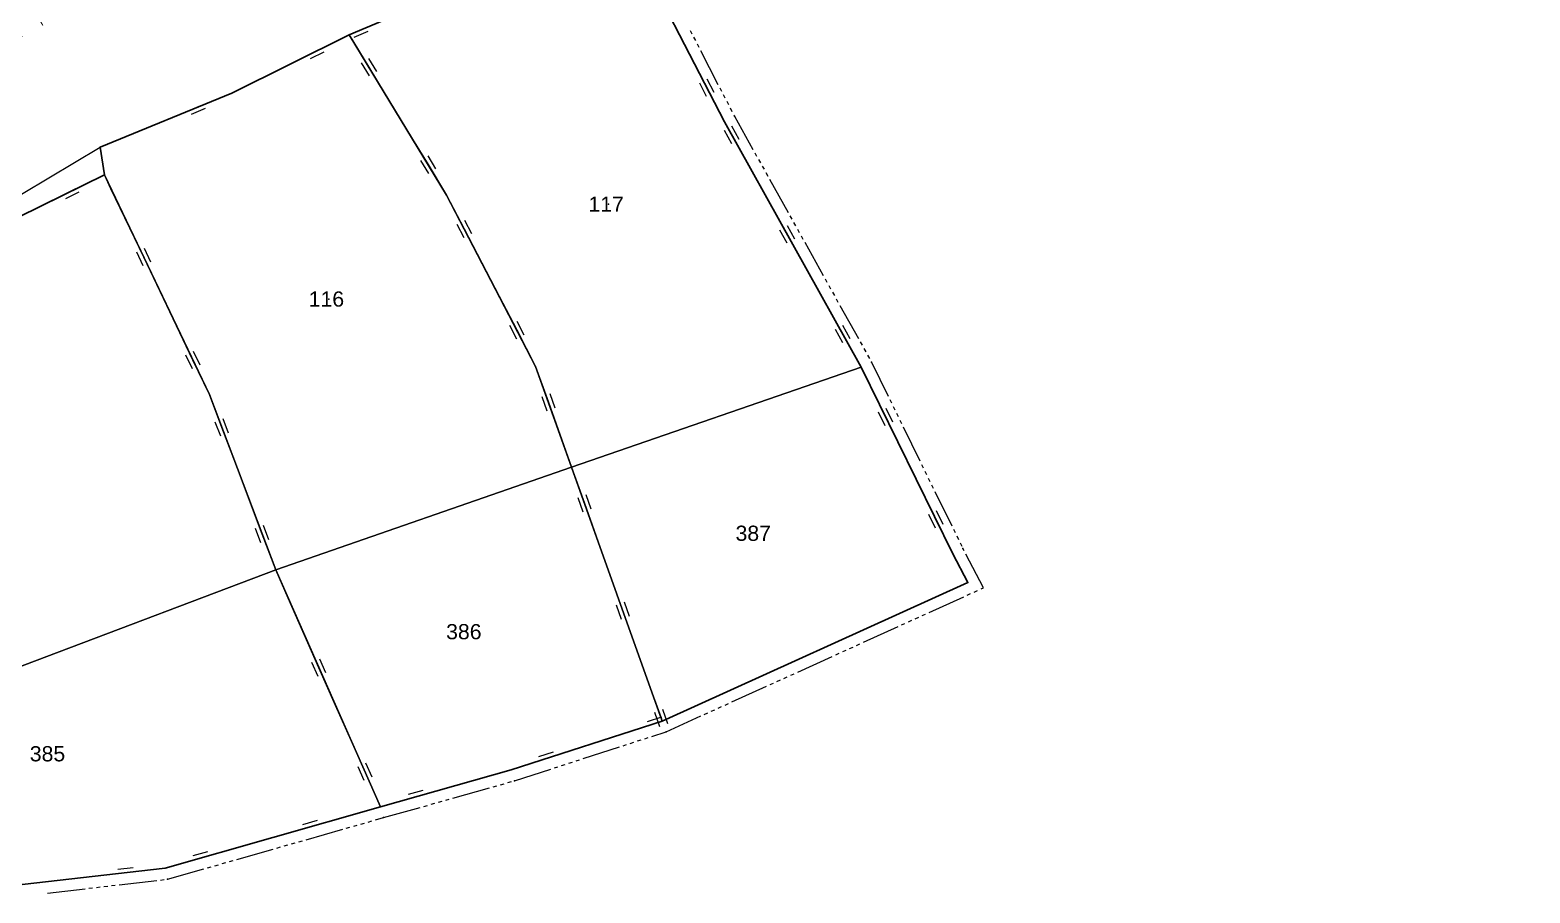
# Model space of a CAD drawing. Header units: millimetres. Extents: x 615240 to 617330, y 4151758 to 4153557.
# Drawn here: x 616088.9 to 616286.3, y 4151901.6 to 4152015.2 of the extents above; entities that cross this region are included whole.
import ezdxf
from ezdxf.xclip import XClip

# ---------------------------------------------------------------- set-up
doc = ezdxf.new("R2010")
doc.units = ezdxf.units.MM
doc.header["$XCLIPFRAME"] = 2
doc.linetypes.add('ACAD_ISO14W100', pattern=[24, 12, -3, 0, -3, 0, -3, 0, -3])
for name, color, linetype, lineweight in [('01_UYGALAN_TARAMA', 26, 'Continuous', 20), ('02_ADA_ALN_YENI', 7, 'Continuous', 30), ('03_PARSEL_ALN_ESKI', 18, 'Continuous', 0), ('03_PARSEL_ALN_YENI', 171, 'Continuous', 0), ('03_PARSEL_NO_ESKI', 5, 'Continuous', 0), ('03_PARSEL_SNR_YENI', 5, 'Continuous', 0), ('06_DETAY_SNR_PAFTA', 26, 'Continuous', 0), ('07_SNRTIP_GECERLI', 30, 'Continuous', 0), ('07_SNRTIP_SABIT', 18, 'Continuous', 0), ('NOKTA_PARSEL_ESKI', 6, 'Continuous', 0), ('NOKTA_PARSEL_YENI', 30, 'Continuous', 0), ('TRAFO_BOLGE_TUM', 254, 'ACAD_ISO14W100', 70)]:
    doc.layers.add(name, color=color, linetype=linetype, lineweight=lineweight)
doc.styles.get("Standard").update_dxf_attribs({"font": 'Arial'})

# ---------------------------------------------------------------- blocks, each defined once
blk = doc.blocks.new('fggg')
at = {"layer": '01_UYGALAN_TARAMA', "color": 252}
for p, q in [((616175.77, 4152015.11, 0.95), (616176, 4152014.67, 0.95)), ((616176.23, 4152014.22, 0.95), (616176.46, 4152013.78, 0.95)), ((616176.69, 4152013.34, 0.95), (616176.92, 4152012.89, 0.95)), ((616177.15, 4152012.45, 0.95), (616179.44, 4152008, 0.95)), ((616179.67, 4152007.56, 0.95), (616179.9, 4152007.12, 0.95)), ((616180.13, 4152006.67, 0.95), (616180.36, 4152006.23, 0.95)), ((616180.59, 4152005.78, 0.95), (616180.82, 4152005.34, 0.95)), ((616181.05, 4152004.9, 0.95), (616181.28, 4152004.45, 0.95)), ((616181.51, 4152004.01, 0.95), (616181.61, 4152003.81, 0.95)), ((616181.61, 4152003.81, 0.95), (616184.04, 4151999.45, 0.95)), ((616184.29, 4151999.01, 0.95), (616184.53, 4151998.57, 0.95)), ((616184.77, 4151998.14, 0.95), (616185.02, 4151997.7, 0.95)), ((616185.26, 4151997.26, 0.95), (616185.5, 4151996.83, 0.95)), ((616185.75, 4151996.39, 0.95), (616185.99, 4151995.95, 0.95)), ((616186.23, 4151995.52, 0.95), (616188.67, 4151991.15, 0.95)), ((616188.91, 4151990.71, 0.95), (616189.16, 4151990.28, 0.95)), ((616189.4, 4151989.84, 0.95), (616189.64, 4151989.4, 0.95)), ((616189.89, 4151988.96, 0.95), (616190.13, 4151988.53, 0.95)), ((616190.37, 4151988.09, 0.95), (616190.62, 4151987.65, 0.95)), ((616190.86, 4151987.22, 0.95), (616193.29, 4151982.85, 0.95)), ((616193.54, 4151982.41, 0.95), (616193.78, 4151981.98, 0.95)), ((616194.03, 4151981.54, 0.95), (616194.27, 4151981.1, 0.95)), ((616194.51, 4151980.67, 0.95), (616194.76, 4151980.23, 0.95)), ((616195, 4151979.79, 0.95), (616195.24, 4151979.36, 0.95)), ((616195.49, 4151978.92, 0.95), (616197.92, 4151974.55, 0.95)), ((616198.16, 4151974.12, 0.95), (616198.41, 4151973.68, 0.95)), ((616198.65, 4151973.24, 0.95), (616198.89, 4151972.81, 0.95)), ((616199.14, 4151972.37, 0.95), (616199.38, 4151971.93, 0.95)), ((616199.62, 4151971.5, 0.95), (616199.64, 4151971.46, 0.95)), ((616199.64, 4151971.46, 0.95), (616201.84, 4151966.98, 0.95)), ((616202.06, 4151966.53, 0.95), (616202.28, 4151966.08, 0.95)), ((616202.51, 4151965.63, 0.95), (616202.73, 4151965.18, 0.95)), ((616202.95, 4151964.73, 0.95), (616203.17, 4151964.28, 0.95)), ((616203.39, 4151963.83, 0.95), (616203.61, 4151963.38, 0.95)), ((616203.83, 4151962.94, 0.95), (616206.03, 4151958.45, 0.95)), ((616206.25, 4151958, 0.95), (616206.47, 4151957.55, 0.95)), ((616206.69, 4151957.1, 0.95), (616206.91, 4151956.65, 0.95)), ((616207.13, 4151956.2, 0.95), (616207.35, 4151955.75, 0.95)), ((616207.57, 4151955.3, 0.95), (616207.79, 4151954.86, 0.95)), ((616208.01, 4151954.41, 0.95), (616210.21, 4151949.92, 0.95)), ((616210.43, 4151949.47, 0.95), (616210.65, 4151949.02, 0.95)), ((616210.87, 4151948.57, 0.95), (616211.09, 4151948.12, 0.95)), ((616211.31, 4151947.67, 0.95), (616211.53, 4151947.22, 0.95)), ((616211.84, 4151946.63, 0.95), (616211.68, 4151946.92, 0.95)), ((616214.38, 4151941.75, 0.95), (616212.07, 4151946.18, 0.95)), ((616212.25, 4151940.78, 0.95), (616212.7, 4151940.99, 0.95)), ((616213.16, 4151941.19, 0.95), (616213.61, 4151941.4, 0.95)), ((616214.07, 4151941.61, 0.95), (616214.38, 4151941.75, 0.95)), ((616207.24, 4151938.51, 0.95), (616211.79, 4151940.57, 0.95)), ((616203.6, 4151936.86, 0.95), (616204.05, 4151937.06, 0.95)), ((616204.51, 4151937.27, 0.95), (616204.96, 4151937.48, 0.95)), ((616205.42, 4151937.68, 0.95), (616205.87, 4151937.89, 0.95)), ((616206.33, 4151938.1, 0.95), (616206.78, 4151938.3, 0.95)), ((616198.59, 4151934.58, 0.95), (616203.14, 4151936.65, 0.95)), ((616194.94, 4151932.93, 0.95), (616195.4, 4151933.14, 0.95)), ((616195.86, 4151933.35, 0.95), (616196.31, 4151933.55, 0.95)), ((616196.77, 4151933.76, 0.95), (616197.22, 4151933.96, 0.95)), ((616197.68, 4151934.17, 0.95), (616198.13, 4151934.38, 0.95)), ((616189.94, 4151930.66, 0.95), (616194.49, 4151932.73, 0.95)), ((616186.29, 4151929.01, 0.95), (616186.75, 4151929.21, 0.95)), ((616187.2, 4151929.42, 0.95), (616187.66, 4151929.63, 0.95)), ((616188.11, 4151929.83, 0.95), (616188.57, 4151930.04, 0.95)), ((616189.03, 4151930.25, 0.95), (616189.48, 4151930.45, 0.95)), ((616181.28, 4151926.74, 0.95), (616185.84, 4151928.8, 0.95)), ((616177.64, 4151925.08, 0.95), (616178.1, 4151925.29, 0.95)), ((616178.55, 4151925.5, 0.95), (616179.01, 4151925.7, 0.95)), ((616179.46, 4151925.91, 0.95), (616179.92, 4151926.12, 0.95)), ((616180.37, 4151926.32, 0.95), (616180.83, 4151926.53, 0.95)), ((616172.63, 4151922.81, 0.95), (616177.19, 4151924.88, 0.95)), ((616166.94, 4151920.97, 0.95), (616167.41, 4151921.12, 0.95)), ((616167.89, 4151921.28, 0.95), (616168.36, 4151921.43, 0.95)), ((616168.84, 4151921.59, 0.95), (616169.32, 4151921.74, 0.95)), ((616169.79, 4151921.89, 0.95), (616170.27, 4151922.05, 0.95)), ((616170.74, 4151922.2, 0.95), (616172.63, 4151922.81, 0.95)), ((616160.75, 4151918.97, 0.95), (616161.23, 4151919.13, 0.95)), ((616161.7, 4151919.28, 0.95), (616166.46, 4151920.82, 0.95)), ((616152.66, 4151916.36, 0.95), (616157.42, 4151917.9, 0.95)), ((616157.9, 4151918.05, 0.95), (616158.37, 4151918.2, 0.95)), ((616158.85, 4151918.36, 0.95), (616159.32, 4151918.51, 0.95)), ((616159.8, 4151918.66, 0.95), (616160.28, 4151918.82, 0.95)), ((616144.55, 4151914.07, 0.95), (616149.36, 4151915.43, 0.95)), ((616149.85, 4151915.56, 0.95), (616150.33, 4151915.7, 0.95)), ((616150.81, 4151915.84, 0.95), (616151.29, 4151915.97, 0.95)), ((616151.77, 4151916.11, 0.95), (616152.25, 4151916.24, 0.95)), ((616140.7, 4151912.99, 0.95), (616141.18, 4151913.12, 0.95)), ((616141.66, 4151913.26, 0.95), (616142.15, 4151913.39, 0.95)), ((616142.63, 4151913.53, 0.95), (616143.11, 4151913.67, 0.95)), ((616143.59, 4151913.8, 0.95), (616144.07, 4151913.94, 0.95)), ((616134.36, 4151911.2, 0.95), (616135.41, 4151911.5, 0.95)), ((616135.41, 4151911.5, 0.95), (616140.22, 4151912.85, 0.95)), ((616125.22, 4151908.6, 0.95), (616130.03, 4151909.97, 0.95)), ((616130.51, 4151910.1, 0.95), (616130.99, 4151910.24, 0.95)), ((616131.48, 4151910.38, 0.95), (616131.96, 4151910.51, 0.95)), ((616132.44, 4151910.65, 0.95), (616132.92, 4151910.79, 0.95)), ((616133.4, 4151910.92, 0.95), (616133.88, 4151911.06, 0.95)), ((616116.09, 4151906, 0.95), (616120.9, 4151907.36, 0.95)), ((616121.38, 4151907.5, 0.95), (616121.86, 4151907.64, 0.95)), ((616122.34, 4151907.78, 0.95), (616122.82, 4151907.91, 0.95)), ((616123.3, 4151908.05, 0.95), (616123.78, 4151908.19, 0.95)), ((616124.26, 4151908.32, 0.95), (616124.74, 4151908.46, 0.95)), ((616113.2, 4151905.17, 0.95), (616113.68, 4151905.31, 0.95)), ((616114.16, 4151905.45, 0.95), (616114.64, 4151905.59, 0.95)), ((616115.12, 4151905.72, 0.95), (616115.61, 4151905.86, 0.95)), ((616100.59, 4151902.67, 0.95), (616105.56, 4151903.24, 0.95)), ((616106.05, 4151903.29, 0.95), (616106.55, 4151903.35, 0.95)), ((616106.95, 4151903.39, 0.95), (616111.76, 4151904.76, 0.95)), ((616112.24, 4151904.9, 0.95), (616112.72, 4151905.04, 0.95)), ((616091.15, 4151901.58, 0.95), (616096.12, 4151902.15, 0.95)), ((616096.61, 4151902.21, 0.95), (616097.11, 4151902.27, 0.95)), ((616097.61, 4151902.32, 0.95), (616098.1, 4151902.38, 0.95)), ((616098.6, 4151902.44, 0.95), (616099.1, 4151902.5, 0.95)), ((616099.59, 4151902.55, 0.95), (616100.09, 4151902.61, 0.95))]:
    blk.add_line(p, q, dxfattribs=at)
for p in [(616181.61, 4152003.81, 622.21), (616181.61, 4152003.81, 622.21), (616199.64, 4151971.46, 624.91), (616199.64, 4151971.46, 624.91), (616211.68, 4151946.92, 629.04), (616211.68, 4151946.92, 629.04), (616172.63, 4151922.81, 633.95), (616172.63, 4151922.81, 633.95), (616152.66, 4151916.36, 632.87), (616152.66, 4151916.36, 632.87), (616135.41, 4151911.5, 632.65), (616135.41, 4151911.5, 632.65), (616106.95, 4151903.39, 630.92), (616106.95, 4151903.39, 630.92)]:
    blk.add_point(p, dxfattribs=at)
at = {"layer": '02_ADA_ALN_YENI', "color": 252}
blk.add_polyline3d([(616076.18, 4151985.07, 0), (616098.66, 4151996.09, 0), (616098.1, 4151999.76, 0), (616115.43, 4152006.85, 0), (616130.88, 4152014.54, 0), (616150.62, 4152022.86, 0), (616167.1, 4152028.64, 0), (616180.29, 4152003.1, 0), (616198.31, 4151970.77, 0), (616210.34, 4151946.24, 0), (616212.32, 4151942.46, 0), (616172.09, 4151924.21, 0), (616152.23, 4151917.79, 0), (616135, 4151912.94, 0), (616106.66, 4151904.87, 0), (616081.64, 4151902, 0)], dxfattribs=at)
at = {"layer": '03_PARSEL_ALN_ESKI', "color": 252}
for p in [(616165.01, 4151992.24), (616128.19, 4151979.76), (616184.37, 4151948.93), (616146.28, 4151935.98), (616091.47, 4151919.91)]:
    blk.add_point(p, dxfattribs=at)
at = {"layer": '03_PARSEL_ALN_YENI', "color": 252}
for points in [[(616160.17, 4151957.61, 0), (616155.43, 4151970.89, 0), (616143.71, 4151993.43, 0), (616130.88, 4152014.54, 0), (616150.62, 4152022.86, 0), (616167.1, 4152028.64, 0), (616180.29, 4152003.1, 0), (616198.31, 4151970.77, 0), (616160.17, 4151957.61, 0)], [(616121.21, 4151944.13, 0), (616112.48, 4151967.21, 0), (616098.66, 4151996.09, 0), (616098.1, 4151999.76, 0), (616115.43, 4152006.85, 0), (616130.88, 4152014.54, 0), (616143.71, 4151993.43, 0), (616155.43, 4151970.89, 0), (616160.17, 4151957.61, 0), (616121.21, 4151944.13, 0)], [(616098.66, 4151996.09, 0), (616112.48, 4151967.21, 0), (616121.21, 4151944.13, 0), (616030.74, 4151909.9, 0), (616024.5, 4151919.45, 0), (616019.19, 4151925.85, 0), (616005.57, 4151938.8, 0), (616032.22, 4151954.13, 0), (616053.51, 4151967.99, 0), (616076.18, 4151985.07, 0), (616098.66, 4151996.09, 0)], [(616212.32, 4151942.46, 0), (616172.09, 4151924.21, 0), (616160.17, 4151957.61, 0), (616198.31, 4151970.77, 0), (616210.34, 4151946.24, 0), (616212.32, 4151942.46, 0)], [(616135, 4151912.94, 0), (616121.21, 4151944.13, 0), (616160.17, 4151957.61, 0), (616172.09, 4151924.21, 0), (616152.23, 4151917.79, 0), (616135, 4151912.94, 0)], [(616030.74, 4151909.9, 0), (616121.21, 4151944.13, 0), (616135, 4151912.94, 0), (616106.66, 4151904.87, 0), (616081.64, 4151902, 0), (616042.78, 4151902.5, 0), (616030.74, 4151909.9, 0)]]:
    blk.add_polyline3d(points, close=True, dxfattribs=at)
at = {"layer": '03_PARSEL_SNR_YENI', "color": 252}
for p, q in [((616136.79, 4152017.03, 0.95), (616132.19, 4152015.09, 0.95)), ((616177.99, 4152007.55, 0.95), (616173.4, 4152016.43, 0.95)), ((616130.88, 4152014.54, 0.95), (616126.4, 4152012.31, 0.95)), ((616132.19, 4152015.09, 0.95), (616130.88, 4152014.54, 0.95)), ((616130.88, 4152014.54, 0.95), (616133.48, 4152010.27, 0.95)), ((616133.33, 4152014.96, 0.95), (616131.48, 4152014.18, 0.95)), ((616126.4, 4152012.31, 0.95), (616117.45, 4152007.86, 0.95)), ((616127.55, 4152012.25, 0.95), (616125.76, 4152011.36, 0.95)), ((616132.48, 4152010.83, 0.95), (616133.51, 4152009.12, 0.95)), ((616133.44, 4152011.41, 0.95), (616134.48, 4152009.71, 0.95)), ((616133.48, 4152010.27, 0.95), (616138.67, 4152001.72, 0.95)), ((616117.45, 4152007.86, 0.95), (616115.43, 4152006.85, 0.95)), ((616177.95, 4152006.4, 0.95), (616177.03, 4152008.18, 0.95)), ((616178.95, 4152006.92, 0.95), (616178.03, 4152008.69, 0.95)), ((616115.43, 4152006.85, 0.95), (616110.8, 4152004.96, 0.95)), ((616180.29, 4152003.1, 0.95), (616177.99, 4152007.55, 0.95)), ((616110.8, 4152004.96, 0.95), (616101.55, 4152001.17, 0.95)), ((616111.94, 4152004.82, 0.95), (616110.09, 4152004.06, 0.95)), ((616181.27, 4152001.34, 0.95), (616180.29, 4152003.1, 0.95)), ((616181.27, 4152000.19, 0.95), (616180.29, 4152001.94, 0.95)), ((616182.25, 4152000.74, 0.95), (616181.28, 4152002.49, 0.95)), ((616101.55, 4152001.17, 0.95), (616098.1, 4151999.76, 0.95)), ((616138.67, 4152001.72, 0.95), (616141.27, 4151997.45, 0.95)), ((616183.71, 4151996.97, 0.95), (616181.27, 4152001.34, 0.95)), ((616098.1, 4151999.76, 0.95), (616098.66, 4151996.09, 0.95)), ((616140.27, 4151998.01, 0.95), (616141.31, 4151996.3, 0.95)), ((616141.23, 4151998.6, 0.95), (616142.27, 4151996.89, 0.95)), ((616098.66, 4151996.09, 0.95), (616094.17, 4151993.89, 0.95)), ((616099.53, 4151994.27, 0.95), (616098.66, 4151996.09, 0.95)), ((616141.27, 4151997.45, 0.95), (616143.71, 4151993.43, 0.95)), ((616188.57, 4151988.24, 0.95), (616183.71, 4151996.97, 0.95)), ((616103.85, 4151985.25, 0.95), (616099.53, 4151994.27, 0.95)), ((616094.17, 4151993.89, 0.95), (616085.19, 4151989.49, 0.95)), ((616095.31, 4151993.83, 0.95), (616093.52, 4151992.95, 0.95)), ((616143.71, 4151993.43, 0.95), (616146.02, 4151989, 0.95)), ((616146.05, 4151990.14, 0.95), (616146.98, 4151988.37, 0.95)), ((616145.06, 4151989.62, 0.95), (616145.98, 4151987.85, 0.95)), ((616146.02, 4151989, 0.95), (616150.63, 4151980.12, 0.95)), ((616188.57, 4151987.09, 0.95), (616187.6, 4151988.84, 0.95)), ((616191.01, 4151983.87, 0.95), (616188.57, 4151988.24, 0.95)), ((616189.55, 4151987.64, 0.95), (616188.58, 4151989.38, 0.95)), ((616104.79, 4151984.59, 0.95), (616103.92, 4151986.4, 0.95)), ((616103.77, 4151984.11, 0.95), (616102.91, 4151985.91, 0.95)), ((616106.01, 4151980.74, 0.95), (616103.85, 4151985.25, 0.95)), ((616195.88, 4151975.14, 0.95), (616191.01, 4151983.87, 0.95)), ((616110.32, 4151971.72, 0.95), (616106.01, 4151980.74, 0.95)), ((616150.63, 4151980.12, 0.95), (616152.94, 4151975.69, 0.95)), ((616151.98, 4151976.31, 0.95), (616152.9, 4151974.54, 0.95)), ((616152.97, 4151976.83, 0.95), (616153.9, 4151975.06, 0.95)), ((616196.86, 4151974.54, 0.95), (616195.88, 4151976.28, 0.95)), ((616152.94, 4151975.69, 0.95), (616155.43, 4151970.89, 0.95)), ((616195.87, 4151973.99, 0.95), (616194.9, 4151975.74, 0.95)), ((616198.31, 4151970.77, 0.95), (616195.88, 4151975.14, 0.95)), ((616110.25, 4151970.58, 0.95), (616109.39, 4151972.38, 0.95)), ((616111.26, 4151971.06, 0.95), (616110.4, 4151972.87, 0.95)), ((616112.48, 4151967.21, 0.95), (616110.32, 4151971.72, 0.95)), ((616155.43, 4151970.89, 0.95), (616157.11, 4151966.18, 0.95)), ((616201.53, 4151964.2, 0.95), (616198.31, 4151970.77, 0.95)), ((616114.14, 4151962.83, 0.95), (616112.48, 4151967.21, 0.95)), ((616156.24, 4151966.94, 0.95), (616156.92, 4151965.05, 0.95)), ((616157.3, 4151967.31, 0.95), (616157.97, 4151965.43, 0.95)), ((616157.11, 4151966.18, 0.95), (616160.17, 4151957.61, 0.95)), ((616201.47, 4151963.06, 0.95), (616200.59, 4151964.85, 0.95)), ((616202.48, 4151963.55, 0.95), (616201.6, 4151965.35, 0.95)), ((616113.97, 4151961.7, 0.95), (616113.26, 4151963.57, 0.95)), ((616115.91, 4151958.16, 0.95), (616114.14, 4151962.83, 0.95)), ((616115.02, 4151962.1, 0.95), (616114.31, 4151963.97, 0.95)), ((616203.74, 4151959.71, 0.95), (616201.53, 4151964.2, 0.95)), ((616208.14, 4151950.73, 0.95), (616203.74, 4151959.71, 0.95)), ((616119.45, 4151948.8, 0.95), (616115.91, 4151958.16, 0.95)), ((616160.17, 4151957.61, 0.95), (616161.85, 4151952.9, 0.95)), ((616160.99, 4151953.65, 0.95), (616161.66, 4151951.77, 0.95)), ((616161.85, 4151952.9, 0.95), (616165.21, 4151943.48, 0.95)), ((616162.04, 4151954.03, 0.95), (616162.72, 4151952.15, 0.95)), ((616208.08, 4151949.59, 0.95), (616207.2, 4151951.38, 0.95)), ((616210.34, 4151946.24, 0.95), (616208.14, 4151950.73, 0.95)), ((616209.09, 4151950.08, 0.95), (616208.21, 4151951.88, 0.95)), ((616119.27, 4151947.67, 0.95), (616118.57, 4151949.54, 0.95)), ((616121.21, 4151944.13, 0.95), (616119.45, 4151948.8, 0.95)), ((616120.33, 4151948.07, 0.95), (616119.62, 4151949.94, 0.95)), ((616122.87, 4151940.38, 0.95), (616121.21, 4151944.13, 0.95)), ((616165.21, 4151943.48, 0.95), (616166.89, 4151938.77, 0.95)), ((616126.91, 4151931.23, 0.95), (616122.87, 4151940.38, 0.95)), ((616166.03, 4151939.52, 0.95), (616166.7, 4151937.64, 0.95)), ((616166.89, 4151938.77, 0.95), (616170.26, 4151929.35, 0.95)), ((616167.09, 4151939.9, 0.95), (616167.76, 4151938.02, 0.95)), ((616126.8, 4151930.09, 0.95), (616125.99, 4151931.92, 0.95)), ((616128.93, 4151926.66, 0.95), (616126.91, 4151931.23, 0.95)), ((616127.83, 4151930.54, 0.95), (616127.02, 4151932.37, 0.95)), ((616170.26, 4151929.35, 0.95), (616171.94, 4151924.64, 0.95)), ((616132.98, 4151917.51, 0.95), (616128.93, 4151926.66, 0.95)), ((616171.07, 4151925.4, 0.95), (616171.74, 4151923.51, 0.95)), ((616172.13, 4151925.78, 0.95), (616172.8, 4151923.89, 0.95)), ((616166.5, 4151922.41, 0.95), (616171.26, 4151923.94, 0.95)), ((616170.14, 4151924.17, 0.95), (616172.04, 4151924.79, 0.95)), ((616171.26, 4151923.94, 0.95), (616172.09, 4151924.21, 0.95)), ((616171.94, 4151924.64, 0.95), (616172.09, 4151924.21, 0.95)), ((616156.99, 4151919.33, 0.95), (616166.5, 4151922.41, 0.95)), ((616152.23, 4151917.79, 0.95), (616156.99, 4151919.33, 0.95)), ((616155.86, 4151919.56, 0.95), (616157.77, 4151920.17, 0.95)), ((616132.87, 4151916.37, 0.95), (616132.06, 4151918.2, 0.95)), ((616135, 4151912.94, 0.95), (616132.98, 4151917.51, 0.95)), ((616133.9, 4151916.83, 0.95), (616133.09, 4151918.65, 0.95)), ((616149.44, 4151917.01, 0.95), (616152.23, 4151917.79, 0.95)), ((616138.7, 4151914.57, 0.95), (616140.62, 4151915.11, 0.95)), ((616139.81, 4151914.3, 0.95), (616149.44, 4151917.01, 0.95)), ((616135, 4151912.94, 0.95), (616139.81, 4151914.3, 0.95)), ((616124.78, 4151910.61, 0.95), (616126.7, 4151911.16, 0.95)), ((616125.89, 4151910.35, 0.95), (616135, 4151912.94, 0.95)), ((616121.08, 4151908.98, 0.95), (616125.89, 4151910.35, 0.95)), ((616111.47, 4151906.24, 0.95), (616121.08, 4151908.98, 0.95)), ((616106.66, 4151904.87, 0.95), (616111.47, 4151906.24, 0.95)), ((616110.35, 4151906.51, 0.95), (616112.27, 4151907.05, 0.95)), ((616086.6, 4151902.57, 0.95), (616096.54, 4151903.71, 0.95)), ((616096.54, 4151903.71, 0.95), (616101.51, 4151904.28, 0.95)), ((616100.45, 4151904.73, 0.95), (616102.43, 4151904.95, 0.95)), ((616101.51, 4151904.28, 0.95), (616106.66, 4151904.87, 0.95))]:
    blk.add_line(p, q, dxfattribs=at)
for p in [(616130.88, 4152014.54, 620.52), (616130.88, 4152014.54, 620.52), (616130.88, 4152014.54, 620.52), (616115.43, 4152006.85, 619.23), (616115.43, 4152006.85, 619.23), (616180.29, 4152003.1, 622.21), (616180.29, 4152003.1, 622.21), (616098.1, 4151999.76, 619.23), (616098.1, 4151999.76, 619.32), (616098.66, 4151996.09, 619.32), (616098.66, 4151996.09, 619.32), (616098.66, 4151996.09, 619.32), (616143.71, 4151993.43, 620.75), (616143.71, 4151993.43, 620.75), (616155.43, 4151970.89, 623.77), (616155.43, 4151970.89, 623.77), (616198.31, 4151970.77, 624.91), (616198.31, 4151970.77, 624.91), (616112.48, 4151967.21, 621.48), (616112.48, 4151967.21, 621.48), (616160.17, 4151957.61, 623.77), (616160.17, 4151957.61, 633.95), (616210.34, 4151946.24, 629.04), (616121.21, 4151944.13, 624.52), (616121.21, 4151944.13, 624.52), (616172.09, 4151924.21, 633.95), (616172.09, 4151924.21, 633.95), (616152.23, 4151917.79, 632.87), (616152.23, 4151917.79, 632.87), (616135, 4151912.94, 632.65), (616135, 4151912.94, 632.65), (616135, 4151912.94, 632.65), (616106.66, 4151904.87, 630.92), (616106.66, 4151904.87, 630.92)]:
    blk.add_point(p, dxfattribs=at)
at = {"layer": '06_DETAY_SNR_PAFTA', "color": 252}
blk.add_line((616067.32, 4151981.36, 489.26), (616098.1, 4151999.76, 619.23), dxfattribs=at)
at = {"layer": '07_SNRTIP_GECERLI', "color": 252}
for points in [[(616160.17, 4151957.61, 0), (616198.31, 4151970.77, 624.91)], [(616121.21, 4151944.13, 624.52), (616160.17, 4151957.61, 0)], [(616212.32, 4151942.46, 0), (616210.34, 4151946.24, 629.04)], [(616030.74, 4151909.9, 628.84), (616121.21, 4151944.13, 624.52)], [(616172.09, 4151924.21, 633.95), (616212.32, 4151942.46, 0)]]:
    blk.add_polyline3d(points, dxfattribs=at)
at = {"layer": '07_SNRTIP_SABIT', "color": 252}
for points in [[(616130.88, 4152014.54, 620.52), (616150.62, 4152022.86, 620.79), (616167.1, 4152028.64, 622.21), (616180.29, 4152003.1, 622.21), (616198.31, 4151970.77, 624.91)], [(616098.66, 4151996.09, 619.32), (616098.1, 4151999.76, 0), (616115.43, 4152006.85, 619.23), (616130.88, 4152014.54, 620.52)], [(616130.88, 4152014.54, 620.52), (616143.71, 4151993.43, 620.75), (616155.43, 4151970.89, 623.77), (616160.17, 4151957.61, 623.77)], [(616005.57, 4151938.8, 618.03), (616032.22, 4151954.13, 619.59), (616053.51, 4151967.99, 620.05), (616076.18, 4151985.07, 619.78), (616098.66, 4151996.09, 619.32)], [(616098.66, 4151996.09, 619.32), (616112.48, 4151967.21, 621.48), (616121.21, 4151944.13, 624.52)], [(616198.31, 4151970.77, 624.91), (616210.34, 4151946.24, 629.04)], [(616160.17, 4151957.61, 0), (616172.09, 4151924.21, 633.95)], [(616135, 4151912.94, 632.65), (616121.21, 4151944.13, 624.52)], [(616135, 4151912.94, 632.65), (616152.23, 4151917.79, 632.87), (616172.09, 4151924.21, 633.95)], [(616042.78, 4151902.5, 630.54), (616081.64, 4151902, 631.02), (616106.66, 4151904.87, 630.92), (616135, 4151912.94, 632.65)]]:
    blk.add_polyline3d(points, dxfattribs=at)
at = {"layer": 'NOKTA_PARSEL_ESKI', "color": 252}
blk.add_point((616212.32, 4151942.46), dxfattribs=at)
at = {"layer": 'NOKTA_PARSEL_YENI', "color": 252}
for p in [(616130.88, 4152014.54, 620.52), (616115.43, 4152006.85, 619.23), (616180.29, 4152003.1, 622.21), (616098.1, 4151999.76), (616098.66, 4151996.09, 619.32), (616143.71, 4151993.43, 620.75), (616155.43, 4151970.89, 623.77), (616198.31, 4151970.77, 624.91), (616112.48, 4151967.21, 621.48), (616160.17, 4151957.61), (616210.34, 4151946.24, 629.04), (616121.21, 4151944.13, 624.52), (616172.09, 4151924.21, 633.95), (616152.23, 4151917.79, 632.87), (616135, 4151912.94, 632.65), (616106.66, 4151904.87, 630.92)]:
    blk.add_point(p, dxfattribs=at)
at = {"layer": '03_PARSEL_NO_ESKI', "color": 252}
for s, p in [('117', (616162.39, 4151991.24)), ('116', (616125.56, 4151978.76)), ('387', (616181.75, 4151947.93)), ('386', (616143.65, 4151934.98)), ('385', (616088.84, 4151918.91))]:
    blk.add_text(s, height=2, dxfattribs=at).set_placement(p)

msp = doc.modelspace()

# ---------------------------------------------------------------- linework, layer by layer
at = {"layer": 'TRAFO_BOLGE_TUM', "flags": 128}
msp.add_lwpolyline([(615609.21, 4152146.51), (615609.2, 4152146.5), (615364.24, 4152356.59), (615363.55, 4152357.29), (615362.95, 4152358.15), (615362.51, 4152359.1), (615362.24, 4152360.11), (615362.14, 4152361.15), (615362.24, 4152362.19), (615362.45, 4152362.98), (615362.43, 4152362.99), (615383.16, 4152427.39), (615383.24, 4152427.6), (615383.37, 4152427.88), (615383.35, 4152427.88), (615484.65, 4152667.65), (615484.98, 4152668.31), (615485.58, 4152669.17), (615486.15, 4152669.73), (615486.14, 4152669.74), (616077.97, 4153209.43), (616078.15, 4153209.6), (616079.01, 4153210.2), (616079.07, 4153210.22), (616079.06, 4153210.23), (616244.06, 4153303.22), (616244.96, 4153303.63), (616245.97, 4153303.9), (616247.01, 4153303.99), (616248.05, 4153303.9), (616248.33, 4153303.83), (616248.33, 4153303.84), (616279.31, 4153296.85), (616280.04, 4153296.64), (616280.99, 4153296.2), (616281.85, 4153295.6), (616282.59, 4153294.86), (616283.19, 4153294), (616283.6, 4153293.12), (616283.6, 4153293.12), (616602.79, 4152447.65), (616602.81, 4152447.58), (616603.08, 4152446.57), (616603.17, 4152445.53), (616603.08, 4152444.49), (616602.81, 4152443.48), (616602.37, 4152442.53), (616601.96, 4152441.95), (616601.98, 4152441.94), (616551.95, 4152374.9), (616551.74, 4152374.63), (616551.01, 4152373.9), (616551.01, 4152373.9), (616225.67, 4152099.76), (616225.66, 4152099.75), (616225.39, 4152099.56), (616225.4, 4152099.54), (616182.92, 4152067.76), (616182.33, 4152067.37), (616182.29, 4152067.35), (616182.29, 4152067.35), (616150.33, 4152049.2), (616150.27, 4152049.18), (616150.28, 4152049.17), (616075.07, 4152007.46), (616074.21, 4152007.06), (616073.2, 4152006.79), (616072.16, 4152006.7), (616071.12, 4152006.79), (616070.43, 4152006.98), (616070.43, 4152006.96), (615611.38, 4152145.31), (615611.06, 4152145.42), (615610.11, 4152145.86), (615609.25, 4152146.46), (615609.21, 4152146.51), (615609.21, 4152146.51)], dxfattribs=at)

# ---------------------------------------------------------------- block references
ref = msp.add_blockref('fggg', (0, 0))
XClip(ref).set_block_clipping_path([(615240.4021353753, 4153557.293983656), (616576.5432835864, 4153557.293983656), (616576.5432835864, 4152657.5), (617142.5, 4152657.5), (617142.5, 4151777.5), (615240.4021353753, 4151757.5), (615240.4021353753, 4152657.5)])

doc.saveas('drawing.dxf')
